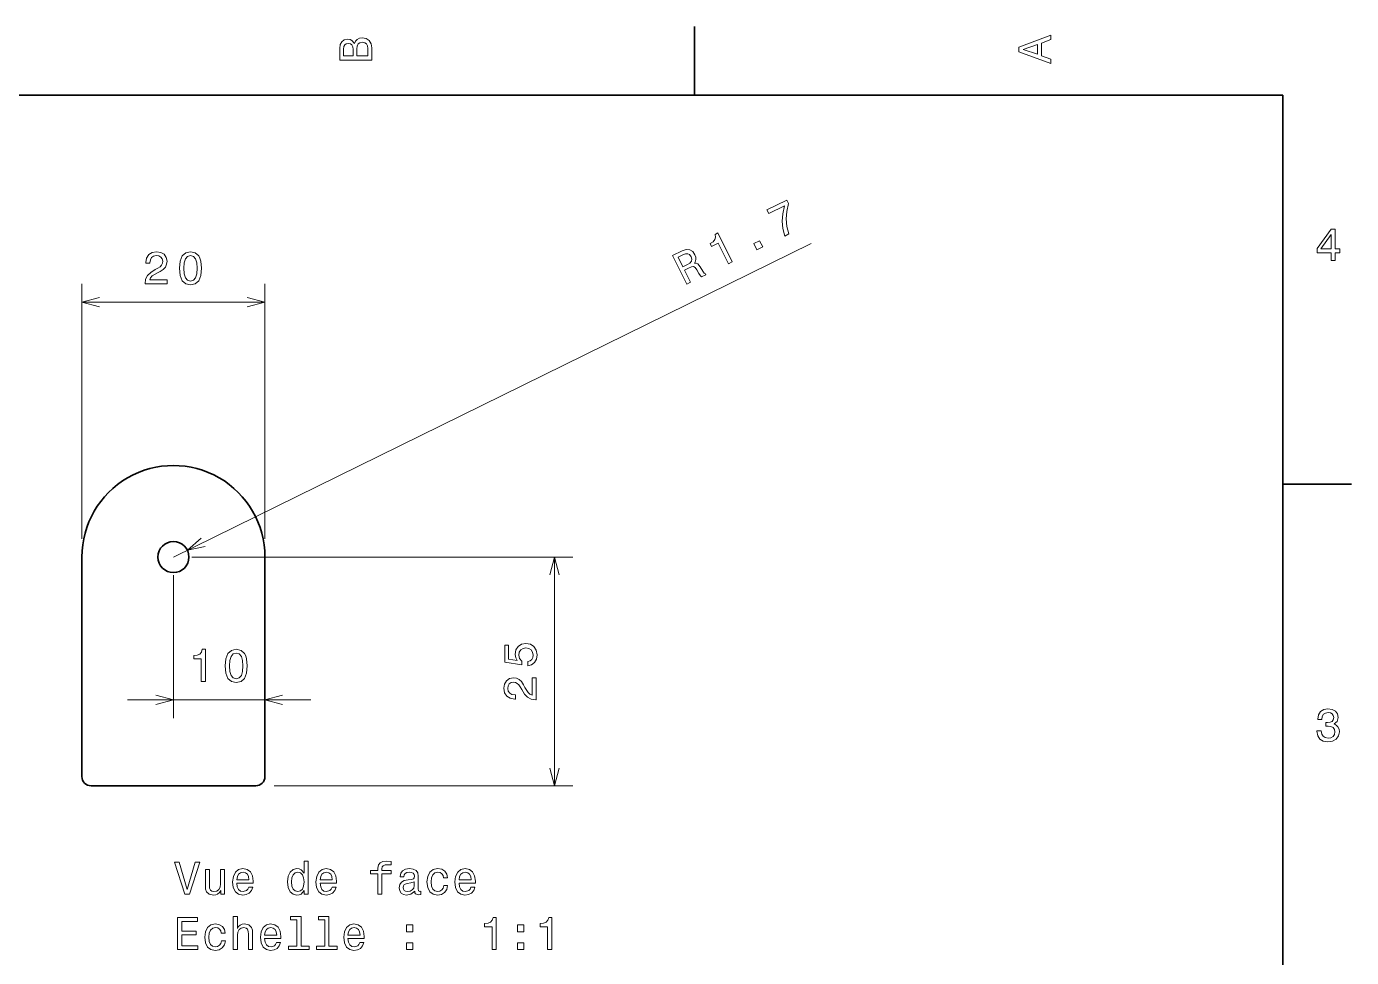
# Model space of a CAD drawing. Extents: x 0 to 297, y 0 to 210.
# Drawn here: x 149.7 to 294.5, y 105.8 to 207.5 of the extents above; entities that cross this region are included whole.
import ezdxf

# ---------------------------------------------------------------- set-up
doc = ezdxf.new("R2010")
doc.units = 0

msp = doc.modelspace()

# ---------------------------------------------------------------- linework, layer by layer
at = {"color": 7, "lineweight": 35, "ltscale": 0.1875}
for p, q in [((222.699997, 200), (222.699997, 207.5)), ((287, 157.5), (294.5, 157.5))]:
    msp.add_line(p, q, dxfattribs=at)
at = {"color": 7, "lineweight": 35}
for p, q in [((287, 200), (10, 200)), ((287, 10), (287, 200)), ((155.753983, 149.526321), (155.753983, 125.526321)), ((175.753983, 125.526321), (175.753983, 149.526321))]:
    msp.add_line(p, q, dxfattribs=at)
at = {"color": 7, "lineweight": 13}
for p, q in [((165.753983, 149.526321), (235.435699, 183.785172)), ((155.753983, 151.526321), (155.753983, 179.368225)), ((175.753983, 151.526321), (175.753983, 179.368225)), ((155.753983, 177.368225), (175.753983, 177.368225)), ((167.753983, 149.526321), (209.393417, 149.526321)), ((207.393417, 124.526321), (207.393417, 149.526321)), ((160.753983, 133.915161), (180.753983, 133.915161)), ((176.753983, 124.526321), (209.393417, 124.526321))]:
    msp.add_line(p, q, dxfattribs=at)
at = {"color": 7, "lineweight": 13, "ltscale": 0.390279}
msp.add_line((165.753983, 147.526321), (165.753983, 131.915161), dxfattribs=at)
at = {"color": 7, "lineweight": 35, "ltscale": 0.45}
msp.add_line((156.753983, 124.526321), (174.753983, 124.526321), dxfattribs=at)
at = {"color": 7, "lineweight": 13}
for points in [[(185.542007, 205.630417), (185.249496, 205.983429), (185.052811, 206.074219), (184.81073, 206.104477), (184.432495, 206.03891), (184.160156, 205.842224), (183.993729, 205.524506), (183.933212, 205.080704), (183.933212, 203.835022), (187.433212, 203.835022), (187.433212, 205.151306), (187.36261, 205.620331), (187.155838, 205.968307), (186.828018, 206.185165), (186.384216, 206.260818), (186.08667, 206.215424), (185.839554, 206.094391), (185.65799, 205.897705)], [(185.385666, 204.984879), (185.385666, 204.298996), (184.351807, 204.298996), (184.351807, 205.025223), (184.382065, 205.297562), (184.472839, 205.489197), (184.629181, 205.605194), (184.86116, 205.645538), (185.093155, 205.600143), (185.254532, 205.479111), (185.355408, 205.272339)], [(187.014618, 205.095825), (187.014618, 204.298996), (185.809296, 204.298996), (185.809296, 205.050446), (185.844589, 205.368164), (185.9505, 205.595108), (186.132065, 205.731277), (186.394302, 205.776657), (186.671692, 205.731277), (186.863327, 205.605194), (186.979324, 205.393372)], [(261.633209, 203.466858), (261.633209, 203.930847), (260.604401, 204.298996), (260.604401, 205.695969), (261.633209, 206.064133), (261.633209, 206.538193), (258.128174, 205.257217), (258.128174, 204.742798)], [(260.17572, 204.460388), (258.632477, 205), (260.17572, 205.539627)], [(232.56192, 184.600937), (233.019028, 184.825668), (232.801239, 185.645859), (232.721069, 186.471893), (232.773987, 187.301544), (232.960083, 188.146088), (232.775406, 188.521729), (230.621124, 187.46257), (230.823608, 187.05072), (232.543411, 187.896271), (232.345963, 187.040527), (232.284058, 186.217697), (232.355331, 185.409775)], [(226.404083, 181.573441), (226.815933, 181.775925), (225.26059, 184.939484), (224.95282, 184.788177), (225.007095, 184.472046), (224.935394, 184.206375), (224.739868, 183.975388), (224.413712, 183.770065), (224.571686, 183.44873), (225.304871, 183.809204)], [(229.526001, 183.108322), (230.150558, 183.41539), (229.819016, 184.089737), (229.194458, 183.782669)], [(292.277374, 181.916794), (292.731262, 181.916794), (292.731262, 182.784225), (293.23056, 182.784225), (293.23056, 183.187683), (292.731262, 183.187683), (292.731262, 185.341141), (292.272339, 185.341141), (290.739197, 183.228027), (290.739197, 182.784225), (292.277374, 182.784225)], [(291.162842, 183.187683), (292.277374, 184.756134), (292.277374, 183.187683)], [(162.655426, 179.368225), (165.06105, 179.368225), (165.06105, 179.801941), (163.15976, 179.801941), (163.265656, 180.038971), (163.44722, 180.235657), (164.007019, 180.593735), (164.304565, 180.745026), (164.637421, 180.961884), (164.874451, 181.21405), (165.01062, 181.511597), (165.06105, 181.849487), (164.975311, 182.273117), (164.738281, 182.605972), (164.375168, 182.817795), (163.906143, 182.893448), (163.421997, 182.807709), (163.053848, 182.570679), (162.816818, 182.192429), (162.736115, 181.693146), (162.736115, 181.622543), (163.195053, 181.622543), (163.195053, 181.662888), (163.240448, 182.005829), (163.376617, 182.257996), (163.593475, 182.419373), (163.880936, 182.474854), (164.173447, 182.424423), (164.390305, 182.29834), (164.531509, 182.101654), (164.58194, 181.854538), (164.546646, 181.622543), (164.450821, 181.425858), (164.289429, 181.254395), (164.067535, 181.103088), (163.769989, 180.941711), (163.275742, 180.629028), (162.927765, 180.296173), (162.720993, 179.892715), (162.655426, 179.383362)], [(166.406586, 181.077881), (166.482224, 180.286087), (166.719269, 179.721252), (167.097504, 179.378311), (167.621994, 179.267365), (168.141449, 179.378311), (168.519699, 179.721252), (168.751678, 180.286087), (168.832382, 181.077881), (168.751678, 181.864624), (168.655869, 182.177307), (168.519699, 182.434509), (168.141449, 182.777451), (167.621994, 182.893448), (167.097504, 182.777451), (166.719269, 182.429459), (166.482224, 181.864624)], [(166.890732, 181.077881), (166.931076, 181.68811), (167.057159, 182.126877), (167.284103, 182.384079), (167.621994, 182.474854), (167.954849, 182.384079), (168.181793, 182.126877), (168.307877, 181.68811), (168.348221, 181.077881), (168.307877, 180.462601), (168.181793, 180.023849), (167.954849, 179.766647), (167.621994, 179.680908), (167.284103, 179.766647), (167.057159, 180.023849), (166.931076, 180.462601)], [(221.85434, 179.336578), (222.275238, 179.543518), (221.623291, 180.869583), (222.053238, 181.080963), (222.376724, 181.223145), (222.60701, 181.25769), (222.789063, 181.161743), (222.965607, 180.916977), (223.188477, 180.520767), (223.346924, 180.267105), (223.479111, 180.135391), (223.954315, 180.369034), (223.912048, 180.455017), (223.745636, 180.530563), (223.593735, 180.748108), (223.312836, 181.239426), (223.051208, 181.57724), (222.889282, 181.643738), (222.684067, 181.649628), (222.809479, 181.851776), (222.858307, 182.072479), (222.841873, 182.311676), (222.751099, 182.56488), (222.500824, 182.91391), (222.179611, 183.110031), (221.796356, 183.135147), (221.360107, 182.993729), (220.31012, 182.477509)], [(221.43158, 182.551178), (221.720993, 182.65976), (221.957886, 182.669449), (222.157959, 182.571121), (222.321075, 182.342224), (222.404877, 182.05748), (222.36055, 181.838989), (222.192413, 181.655182), (221.918411, 181.492371), (221.434143, 181.254272), (220.920151, 182.299744)], [(168.795197, 135.915161), (169.254135, 135.915161), (169.254135, 139.440384), (168.911194, 139.440384), (168.820419, 139.132736), (168.638855, 138.925964), (168.361481, 138.804932), (167.978195, 138.764587), (167.978195, 138.406509), (168.795197, 138.406509)], [(171.406586, 137.624817), (171.482224, 136.833023), (171.719269, 136.268188), (172.097504, 135.925247), (172.621994, 135.814301), (173.141449, 135.925247), (173.519699, 136.268188), (173.751678, 136.833023), (173.832382, 137.624817), (173.751678, 138.41156), (173.655869, 138.724243), (173.519699, 138.981445), (173.141449, 139.324387), (172.621994, 139.440384), (172.097504, 139.324387), (171.719269, 138.976395), (171.482224, 138.41156)], [(171.890732, 137.624817), (171.931076, 138.235046), (172.057159, 138.673813), (172.284103, 138.931015), (172.621994, 139.02179), (172.954849, 138.931015), (173.181793, 138.673813), (173.307877, 138.235046), (173.348221, 137.624817), (173.307877, 137.009537), (173.181793, 136.570786), (172.954849, 136.313583), (172.621994, 136.227844), (172.284103, 136.313583), (172.057159, 136.570786), (171.931076, 137.009537)], [(204.480591, 137.643616), (204.894135, 137.754562), (205.216904, 138.001694), (205.41864, 138.364807), (205.494293, 138.828781), (205.403503, 139.33815), (205.156387, 139.736557), (204.763016, 139.988724), (204.258698, 140.084534), (203.789673, 139.99881), (203.421509, 139.756729), (203.184479, 139.378494), (203.098755, 138.889297), (203.159271, 138.511047), (203.325684, 138.218552), (202.382614, 138.359756), (202.382614, 139.892899), (201.969055, 139.892899), (201.969055, 138.021866), (203.824982, 137.744476), (203.824982, 138.147934), (203.587952, 138.440445), (203.502197, 138.813644), (203.557678, 139.136414), (203.719055, 139.38353), (203.966187, 139.539871), (204.283905, 139.595352), (204.601624, 139.539871), (204.848755, 139.378494), (205.005096, 139.131378), (205.060562, 138.813644), (205.025269, 138.546356), (204.909271, 138.339584), (204.727722, 138.188293), (204.480591, 138.11264)], [(205.393417, 133.927765), (205.393417, 136.333389), (204.959702, 136.333389), (204.959702, 134.432098), (204.722672, 134.537994), (204.525986, 134.719559), (204.167908, 135.279358), (204.016617, 135.576904), (203.799759, 135.90976), (203.547607, 136.14679), (203.250046, 136.282959), (202.91214, 136.333389), (202.488525, 136.24765), (202.15567, 136.01062), (201.943848, 135.647507), (201.868195, 135.178482), (201.953934, 134.694336), (202.190979, 134.326187), (202.569214, 134.089157), (203.068481, 134.008453), (203.139099, 134.008453), (203.139099, 134.467392), (203.098755, 134.467392), (202.755798, 134.512787), (202.503647, 134.648956), (202.342255, 134.865814), (202.286789, 135.153275), (202.337219, 135.445786), (202.463303, 135.662643), (202.659988, 135.803848), (202.907104, 135.854279), (203.139099, 135.818985), (203.335785, 135.72316), (203.507248, 135.561768), (203.658539, 135.339874), (203.819931, 135.042328), (204.132614, 134.54808), (204.465454, 134.200104), (204.868927, 133.993332), (205.378296, 133.927765)], [(290.729126, 130.51622), (290.729126, 130.480911), (290.809814, 129.996765), (291.046844, 129.633652), (291.420044, 129.401657), (291.914276, 129.315933), (292.438782, 129.401657), (292.832153, 129.623566), (293.08429, 129.976593), (293.175079, 130.430481), (293.134735, 130.728027), (293.023773, 130.970108), (292.842224, 131.156708), (292.600159, 131.292877), (292.927948, 131.565216), (293.043945, 131.998932), (292.968292, 132.392303), (292.751434, 132.68985), (292.398407, 132.87645), (291.914276, 132.942017), (291.460388, 132.861313), (291.112396, 132.63942), (290.885468, 132.286392), (290.809814, 131.817368), (290.809814, 131.782074), (291.258636, 131.782074), (291.299011, 132.104828), (291.430115, 132.336823), (291.641937, 132.478027), (291.939484, 132.528473), (292.201721, 132.488113), (292.393372, 132.382217), (292.509369, 132.210739), (292.554749, 131.97876), (292.509369, 131.731628), (292.388336, 131.565216), (292.176514, 131.46434), (291.889069, 131.434082), (291.692383, 131.439133), (291.692383, 131.04071), (291.939484, 131.050797), (292.257202, 131.005417), (292.494232, 130.884369), (292.635468, 130.687683), (292.685883, 130.430481), (292.630402, 130.13797), (292.484161, 129.921112), (292.252167, 129.784943), (291.944519, 129.739563), (291.626801, 129.789993), (291.394806, 129.941284), (291.248566, 130.183365), (291.193085, 130.51622)], [(168.149521, 116.174736), (167.271988, 113.194191), (166.369263, 116.174736), (165.890152, 116.174736), (167.019836, 112.669693), (167.524155, 112.669693), (168.628616, 116.174736)], [(180.036407, 113.08828), (180.036407, 112.669693), (180.480209, 112.669693), (180.480209, 116.290733), (180.041443, 116.290733), (180.041443, 114.964363), (179.703552, 115.347649), (179.49678, 115.438423), (179.25975, 115.473724), (178.83107, 115.372864), (178.498215, 115.090439), (178.281357, 114.636551), (178.205719, 114.026321), (178.281357, 113.416092), (178.498215, 112.957153), (178.83107, 112.669693), (179.25975, 112.573875), (179.49678, 112.609177), (179.708588, 112.699951)], [(188.09549, 114.90889), (188.09549, 112.669693), (188.539291, 112.669693), (188.539291, 114.90889), (189.547928, 114.90889), (189.547928, 115.287125), (188.539291, 115.287125), (188.539291, 115.453552), (188.574585, 115.655281), (188.690582, 115.791451), (188.887268, 115.872139), (189.169693, 115.902405), (189.547928, 115.882233), (189.547928, 116.265518), (189.068817, 116.290733), (188.635101, 116.245338), (188.33252, 116.109177), (188.150955, 115.872139), (188.09549, 115.534248), (188.09549, 115.287125), (187.283524, 115.287125), (187.283524, 114.90889)], [(171.351959, 115.377907), (170.908157, 115.377907), (170.908157, 113.814507), (170.857727, 113.451393), (170.711472, 113.189148), (170.484528, 113.027763), (170.186981, 112.977333), (169.949951, 113.017677), (169.798645, 113.13871), (169.712921, 113.345482), (169.692749, 113.637993), (169.692749, 115.377907), (169.248932, 115.377907), (169.248932, 113.597649), (169.264069, 113.239578), (169.359894, 112.942024), (169.652405, 112.669693), (170.121414, 112.573875), (170.373581, 112.609177), (170.590439, 112.699951), (170.777039, 112.856293), (170.928329, 113.083237), (170.928329, 112.669693), (171.351959, 112.669693)], [(172.688416, 113.895195), (174.463638, 113.895195), (174.468674, 114.101967), (174.387985, 114.681938), (174.166092, 115.115662), (173.813065, 115.377907), (173.34404, 115.473724), (172.885101, 115.372864), (172.532074, 115.090439), (172.30513, 114.631508), (172.224442, 114.026321), (172.300095, 113.406006), (172.527039, 112.95211), (172.875015, 112.669693), (173.328918, 112.573875), (173.72229, 112.639435), (174.045044, 112.810905), (174.282074, 113.083237), (174.418243, 113.44635), (173.979492, 113.44635), (173.888702, 113.244621), (173.757584, 113.093323), (173.384384, 112.97229), (173.096924, 113.027763), (172.880066, 113.204277), (172.738846, 113.491737), (172.688416, 113.880066)], [(172.688416, 114.268394), (172.743896, 114.616379), (172.880066, 114.873581), (173.086838, 115.029922), (173.359177, 115.085396), (173.626465, 115.029922), (173.833237, 114.873581), (173.95932, 114.616379), (174.0047, 114.268394)], [(179.335388, 115.07531), (179.627899, 115.004707), (179.849808, 114.808022), (179.980927, 114.480209), (180.031357, 114.026321), (179.980927, 113.56739), (179.849808, 113.239578), (179.627899, 113.037849), (179.335388, 112.97229), (179.058014, 113.037849), (178.846207, 113.239578), (178.704987, 113.572433), (178.659607, 114.026321), (178.704987, 114.475166), (178.846207, 114.802979), (179.058014, 115.004707)], [(181.796494, 113.895195), (183.571701, 113.895195), (183.576752, 114.101967), (183.496063, 114.681938), (183.274155, 115.115662), (182.921127, 115.377907), (182.452118, 115.473724), (181.993179, 115.372864), (181.640152, 115.090439), (181.413208, 114.631508), (181.33252, 114.026321), (181.408157, 113.406006), (181.635101, 112.95211), (181.983093, 112.669693), (182.436981, 112.573875), (182.830353, 112.639435), (183.153122, 112.810905), (183.390152, 113.083237), (183.526321, 113.44635), (183.087555, 113.44635), (182.99678, 113.244621), (182.865662, 113.093323), (182.492462, 112.97229), (182.204987, 113.027763), (181.988129, 113.204277), (181.846924, 113.491737), (181.796494, 113.880066)], [(181.796494, 114.268394), (181.851959, 114.616379), (181.988129, 114.873581), (182.194901, 115.029922), (182.467239, 115.085396), (182.734528, 115.029922), (182.941299, 114.873581), (183.067383, 114.616379), (183.112778, 114.268394)], [(192.125015, 113.02272), (192.125015, 113.007591), (192.150238, 112.836121), (192.225891, 112.71508), (192.54361, 112.619263), (192.790726, 112.659607), (192.790726, 113.002548), (192.684814, 112.987419), (192.54361, 113.052979), (192.518387, 113.254707), (192.518387, 114.656723), (192.45787, 115.014793), (192.281357, 115.266953), (191.973724, 115.418251), (191.540009, 115.473724), (191.116379, 115.413208), (190.803696, 115.241737), (190.60701, 114.974449), (190.541443, 114.621422), (190.541443, 114.591164), (190.939865, 114.591164), (190.975159, 114.802979), (191.086121, 114.954277), (191.26767, 115.045052), (191.524872, 115.080353), (191.772003, 115.055138), (191.948502, 114.979492), (192.054413, 114.848366), (192.089722, 114.666809), (192.06955, 114.454994), (191.988861, 114.349091), (191.787125, 114.298653), (191.408875, 114.258308), (190.975159, 114.167534), (190.667526, 114.006149), (190.485977, 113.75399), (190.430496, 113.380791), (190.480927, 113.047935), (190.637268, 112.800819), (190.889435, 112.644478), (191.237411, 112.589005), (191.706436, 112.694908)], [(195.277039, 114.480209), (195.71579, 114.480209), (195.625015, 114.883667), (195.408157, 115.201393), (195.070267, 115.398079), (194.6315, 115.473724), (194.147354, 115.372864), (193.779205, 115.090439), (193.547211, 114.631508), (193.466522, 114.016235), (193.542175, 113.406006), (193.769104, 112.95211), (194.127182, 112.669693), (194.616379, 112.573875), (195.050095, 112.649521), (195.387985, 112.861336), (195.61998, 113.194191), (195.72084, 113.637993), (195.297211, 113.637993), (195.221558, 113.355576), (195.080353, 113.143753), (194.878616, 113.012634), (194.6315, 112.97229), (194.323868, 113.037849), (194.101959, 113.239578), (193.96579, 113.56739), (193.92041, 114.031364), (193.96579, 114.485252), (194.10701, 114.813065), (194.333954, 115.014793), (194.6315, 115.085396), (194.893753, 115.040009), (195.090439, 114.924019), (195.221558, 114.732376)], [(196.976608, 113.895195), (198.751816, 113.895195), (198.756866, 114.101967), (198.676178, 114.681938), (198.454269, 115.115662), (198.101242, 115.377907), (197.632217, 115.473724), (197.173294, 115.372864), (196.820267, 115.090439), (196.593323, 114.631508), (196.512634, 114.026321), (196.588272, 113.406006), (196.815216, 112.95211), (197.163208, 112.669693), (197.617096, 112.573875), (198.010468, 112.639435), (198.333237, 112.810905), (198.570267, 113.083237), (198.706436, 113.44635), (198.26767, 113.44635), (198.176895, 113.244621), (198.045776, 113.093323), (197.672577, 112.97229), (197.385101, 113.027763), (197.168243, 113.204277), (197.027039, 113.491737), (196.976608, 113.880066)], [(196.976608, 114.268394), (197.032074, 114.616379), (197.168243, 114.873581), (197.375015, 115.029922), (197.647354, 115.085396), (197.914642, 115.029922), (198.121414, 114.873581), (198.247498, 114.616379), (198.292877, 114.268394)], [(192.074585, 113.617821), (192.014069, 113.355576), (191.852692, 113.153839), (191.610611, 113.02272), (191.313065, 112.977333), (191.121414, 113.002548), (190.985245, 113.083237), (190.899521, 113.224449), (190.874298, 113.421135), (190.89447, 113.597649), (190.975159, 113.723724), (191.297928, 113.864937), (191.706436, 113.925453), (192.074585, 114.046494)], [(166.212921, 106.622864), (168.431931, 106.622864), (168.431931, 107.046494), (166.676895, 107.046494), (166.676895, 108.231651), (168.240295, 108.231651), (168.240295, 108.650238), (166.676895, 108.650238), (166.676895, 109.699234), (168.391586, 109.699234), (168.391586, 110.122864), (166.212921, 110.122864)], [(172.300095, 106.622864), (172.743896, 106.622864), (172.743896, 108.186264), (172.789291, 108.544334), (172.935532, 108.80658), (173.162491, 108.967964), (173.465073, 109.028481), (173.707153, 108.97805), (173.858444, 108.841881), (173.934097, 108.614937), (173.95932, 108.312347), (173.95932, 106.622864), (174.403122, 106.622864), (174.403122, 108.403122), (174.38295, 108.761192), (174.29216, 109.058746), (173.994614, 109.331078), (173.53064, 109.426895), (173.278473, 109.391594), (173.061615, 109.295776), (172.880066, 109.144478), (172.743896, 108.937706), (172.743896, 110.243904), (172.300095, 110.243904)], [(179.2547, 109.870705), (179.2547, 106.996063), (178.341873, 106.996063), (178.341873, 106.622864), (180.606293, 106.622864), (180.606293, 106.996063), (179.698502, 106.996063), (179.698502, 110.243904), (178.558731, 110.243904), (178.558731, 109.870705)], [(182.290726, 109.870705), (182.290726, 106.996063), (181.377899, 106.996063), (181.377899, 106.622864), (183.642303, 106.622864), (183.642303, 106.996063), (182.734528, 106.996063), (182.734528, 110.243904), (181.594757, 110.243904), (181.594757, 109.870705)], [(200.577469, 106.622864), (201.036407, 106.622864), (201.036407, 110.148079), (200.693466, 110.148079), (200.602692, 109.840446), (200.421127, 109.633667), (200.143753, 109.512634), (199.760468, 109.47229), (199.760468, 109.11422), (200.577469, 109.11422)], [(206.649506, 106.622864), (207.108444, 106.622864), (207.108444, 110.148079), (206.765503, 110.148079), (206.674728, 109.840446), (206.493164, 109.633667), (206.21579, 109.512634), (205.832504, 109.47229), (205.832504, 109.11422), (206.649506, 109.11422)], [(170.988846, 108.43338), (171.427612, 108.43338), (171.336838, 108.836838), (171.11998, 109.154564), (170.782074, 109.35125), (170.343323, 109.426895), (169.859177, 109.326035), (169.491013, 109.04361), (169.259033, 108.584679), (169.178329, 107.969406), (169.253983, 107.359177), (169.480927, 106.905281), (169.838989, 106.622864), (170.328186, 106.527046), (170.761902, 106.602692), (171.099808, 106.814507), (171.331787, 107.147362), (171.432663, 107.591164), (171.009033, 107.591164), (170.93338, 107.308746), (170.79216, 107.096924), (170.590439, 106.965805), (170.343323, 106.925461), (170.03569, 106.99102), (169.813782, 107.192749), (169.677612, 107.520561), (169.632217, 107.984535), (169.677612, 108.438423), (169.818817, 108.766235), (170.045776, 108.967964), (170.343323, 109.038567), (170.60556, 108.993179), (170.802246, 108.87719), (170.93338, 108.685547)], [(175.724442, 107.848366), (177.499664, 107.848366), (177.5047, 108.055138), (177.424011, 108.635109), (177.202103, 109.068832), (176.849091, 109.331078), (176.380066, 109.426895), (175.921127, 109.326035), (175.5681, 109.04361), (175.341156, 108.584679), (175.260468, 107.979492), (175.336121, 107.359177), (175.563065, 106.905281), (175.911041, 106.622864), (176.364929, 106.527046), (176.758301, 106.592606), (177.08107, 106.764076), (177.3181, 107.036407), (177.454269, 107.399521), (177.015503, 107.399521), (176.924728, 107.197792), (176.79361, 107.046494), (176.42041, 106.925461), (176.13295, 106.980934), (175.916092, 107.157448), (175.774872, 107.444908), (175.724442, 107.833237)], [(175.724442, 108.221565), (175.779922, 108.56955), (175.916092, 108.826752), (176.122864, 108.983093), (176.395187, 109.038567), (176.662491, 108.983093), (176.869263, 108.826752), (176.995331, 108.56955), (177.040726, 108.221565)], [(184.83252, 107.848366), (186.607727, 107.848366), (186.612778, 108.055138), (186.532074, 108.635109), (186.310181, 109.068832), (185.957153, 109.331078), (185.488129, 109.426895), (185.029205, 109.326035), (184.676178, 109.04361), (184.449234, 108.584679), (184.36853, 107.979492), (184.444183, 107.359177), (184.671127, 106.905281), (185.019119, 106.622864), (185.473007, 106.527046), (185.866379, 106.592606), (186.189148, 106.764076), (186.426178, 107.036407), (186.562347, 107.399521), (186.123581, 107.399521), (186.032806, 107.197792), (185.901672, 107.046494), (185.528473, 106.925461), (185.241013, 106.980934), (185.024155, 107.157448), (184.88295, 107.444908), (184.83252, 107.833237)], [(184.83252, 108.221565), (184.887985, 108.56955), (185.024155, 108.826752), (185.230927, 108.983093), (185.503265, 109.038567), (185.770554, 108.983093), (185.977325, 108.826752), (186.103409, 108.56955), (186.148804, 108.221565)], [(191.212189, 108.579636), (191.908157, 108.579636), (191.908157, 109.331078), (191.212189, 109.331078)], [(203.356293, 108.579636), (204.052246, 108.579636), (204.052246, 109.331078), (203.356293, 109.331078)], [(191.212189, 106.622864), (191.908157, 106.622864), (191.908157, 107.374306), (191.212189, 107.374306)], [(203.356293, 106.622864), (204.052246, 106.622864), (204.052246, 107.374306), (203.356293, 107.374306)]]:
    msp.add_lwpolyline(points, close=True, dxfattribs=at)
for points in [[(157.685837, 177.885849), (155.753983, 177.368225), (157.685837, 176.850586)], [(173.822128, 176.850586), (175.753983, 177.368225), (173.822128, 177.885849)], [(168.784836, 151.593262), (167.279572, 150.276382), (169.241608, 150.6642)], [(207.911057, 147.594467), (207.393417, 149.526321), (206.875778, 147.594467)], [(163.822128, 133.397522), (165.753983, 133.915161), (163.822128, 134.432785)], [(177.685837, 134.432785), (175.753983, 133.915161), (177.685837, 133.397522)], [(206.875778, 126.458176), (207.393417, 124.526321), (207.911057, 126.458176)]]:
    msp.add_lwpolyline(points, dxfattribs=at)
at = {"color": 7, "lineweight": 35}
msp.add_circle((165.753983, 149.526321), 1.7, dxfattribs=at)
for centre, radius, start, end in [((165.753983, 149.526321), 10, 0, 180.000005), ((156.753983, 125.526321), 1, 180.000005, 269.999997), ((174.753983, 125.526321), 1, 269.999997, 360)]:
    msp.add_arc(centre, radius, start, end, dxfattribs=at)

doc.saveas('drawing.dxf')
